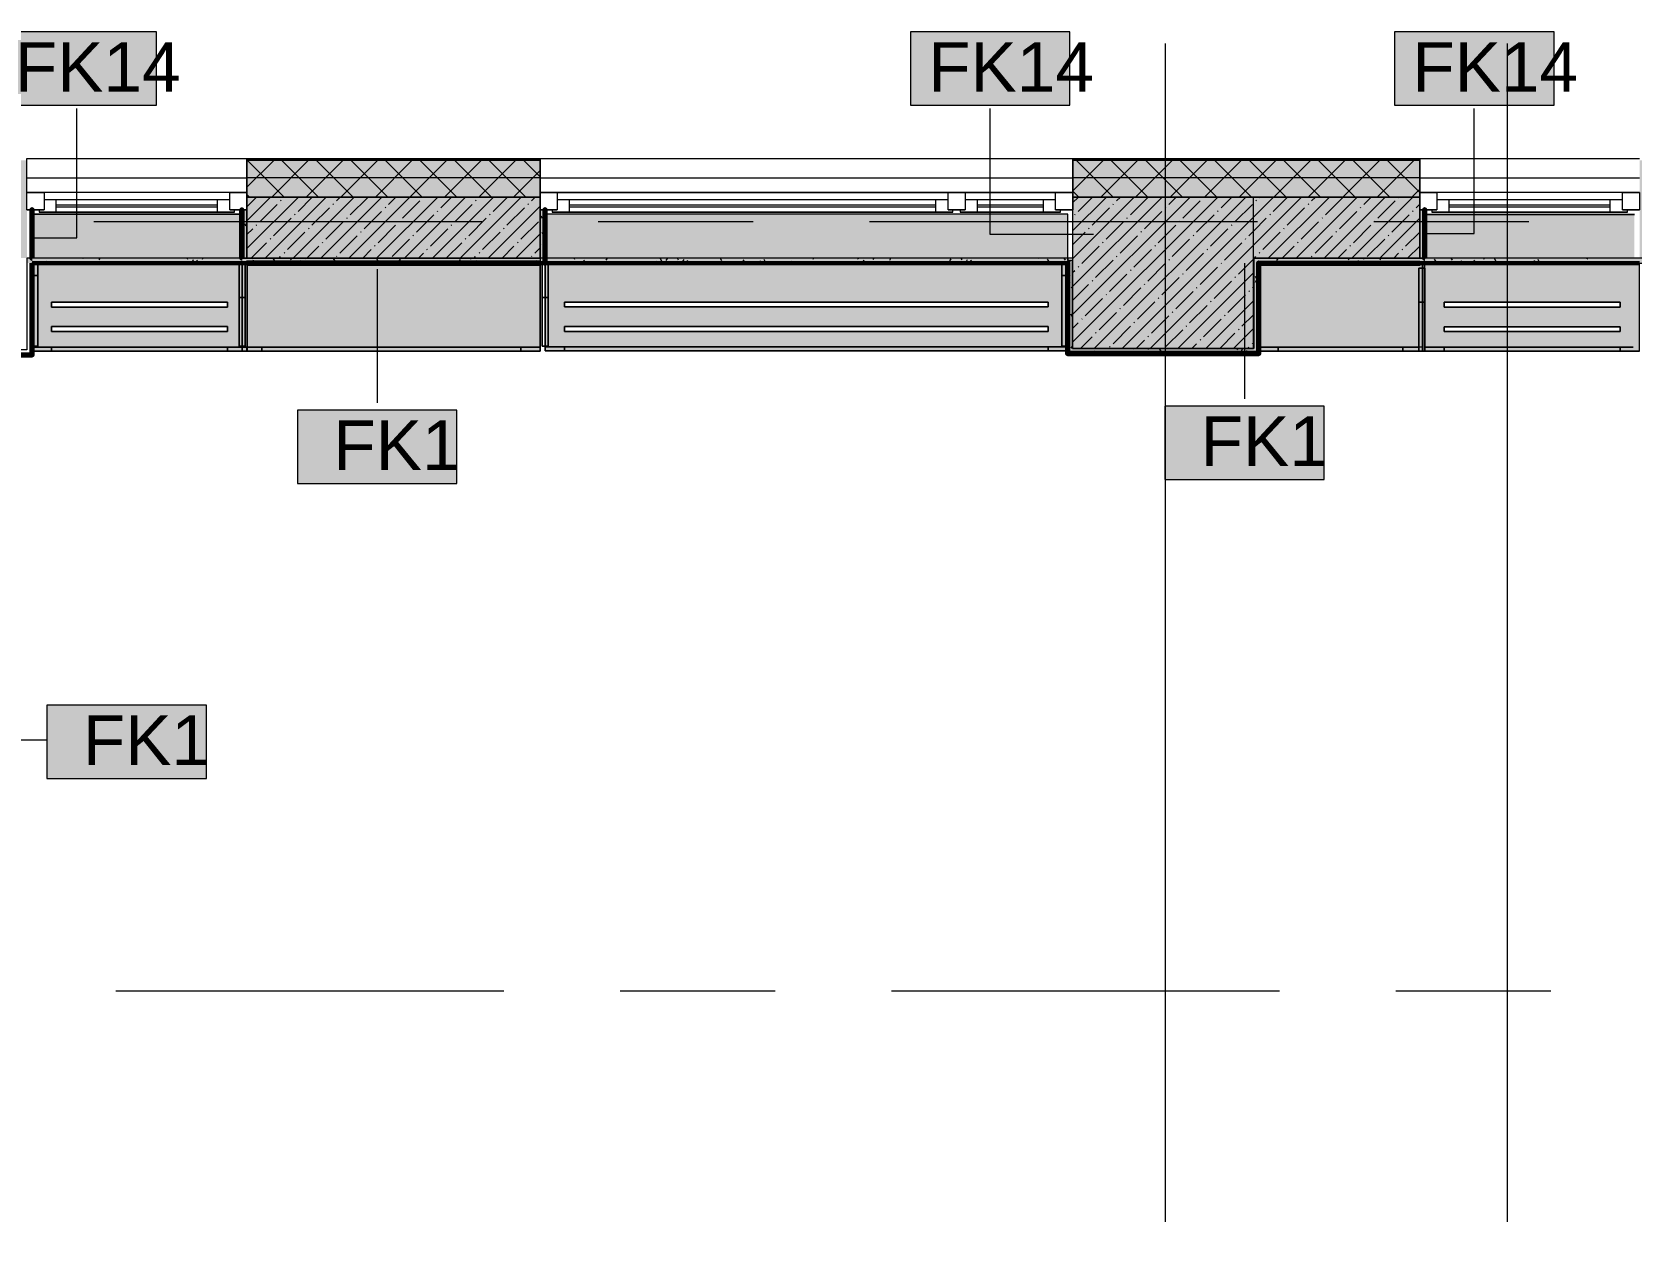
# Model space of a CAD drawing. Header units: millimetres. Extents: x -3817 to 677485, y -22715 to 103890.
# Drawn here: x 428449 to 434994, y 19028 to 23995 of the extents above; entities that cross this region are included whole.
import ezdxf

# ---------------------------------------------------------------- set-up
doc = ezdxf.new("R2010")
doc.units = ezdxf.units.MM
doc.layers.add('PDF _Геометрия', color=7, linetype='Continuous', true_color=0x1d1d1d)
doc.layers.add('PDF _Сплошная заливка', color=7, linetype='Continuous', true_color=0xffffff)
doc.layers.add('PDF _Текст', color=7, linetype='Continuous')
doc.styles.add('PDF GOST-Common', font='arial.ttf')

msp = doc.modelspace()

# ---------------------------------------------------------------- hatches: boundary and pattern name
at = {"layer": 'PDF _Сплошная заливка', "transparency": 33554559}
h = msp.add_hatch(color=256, dxfattribs=at)
h.paths.add_polyline_path([(452358.6, 23319), (452508.6, 23319), (452508.6, 23469), (447428.9, 23469), (447428.9, 23319), (450643.6, 23319)], flags=0)
h.paths.add_polyline_path([(437714.3, 23319), (438528.6, 23319), (438528.6, 23469), (437229.1, 23469), (437229.1, 23319), (437628.6, 23319)], flags=0)
h.paths.add_polyline_path([(436329.1, 23319), (436329.1, 23469), (435029.1, 23469), (435029.1, 23319), (435128.5, 23319)], flags=0)
h.paths.add_polyline_path([(445471.9, 23319), (446528.9, 23319), (446528.9, 23469), (445179.1, 23469), (445179.1, 23319)], flags=0)
h.paths.add_polyline_path([(439428.6, 23319), (440579.1, 23319), (440579.1, 23469), (439428.6, 23469)], flags=0)
h.paths.add_polyline_path([(444179, 23319), (444279.1, 23319), (444279.1, 23469), (442879.1, 23469), (442879.1, 23319), (443532.5, 23319)], flags=0)
h.paths.add_polyline_path([(433835.5, 23319), (434129.1, 23319), (434129.1, 23469), (432708.9, 23469), (432708.9, 23319), (433448.6, 23319)], flags=0)
h.paths.add_polyline_path([(427858.6, 23319), (428428.6, 23319), (428428.6, 23469), (423888.6, 23469), (423888.6, 23319), (427370.9, 23319)], flags=0)
h.paths.add_polyline_path([(429328.6, 23319), (430528.9, 23319), (430528.9, 23469), (429328.6, 23469)], flags=0)
h.paths.add_polyline_path([(420588.6, 23319), (420588.6, 23469), (420338.6, 23469), (420338.6, 23319), (420583, 23319)], flags=0)
h = msp.add_hatch(color=256, dxfattribs=at)
h.paths.add_polyline_path([(443504.1, 23069), (444279.1, 23069), (444279.1, 23319), (443379.1, 23319), (443379.1, 23069)], flags=0)
h.paths.add_polyline_path([(445471.9, 23069), (446528.9, 23069), (446528.9, 23319), (445179.1, 23319), (445179.1, 23069)], flags=0)
h.paths.add_polyline_path([(448488.6, 23069), (448488.6, 23319), (448128.6, 23319), (448128.6, 23069)], flags=0)
h.paths.add_polyline_path([(438504.1, 23069), (438528.6, 23069), (438528.6, 23319), (438328.6, 23319), (438328.6, 23069), (438454.1, 23069)], flags=0)
h.paths.add_polyline_path([(433448.6, 23069), (434129.1, 23069), (434129.1, 23319), (433448.6, 23319), (433448.6, 23199.2)], flags=0)
h.paths.add_polyline_path([(437229.1, 23069), (437628.6, 23069), (437628.6, 23319), (437229.1, 23319), (437229.1, 23180.6)], flags=0)
h.paths.add_polyline_path([(430528.9, 23069), (430528.9, 23319), (429328.6, 23319), (429328.6, 23069), (429956.7, 23069)], flags=0)
h.paths.add_polyline_path([(427838.6, 23069), (427858.6, 23069), (427858.6, 23319), (427838.6, 23319)], flags=0)
h.paths.add_polyline_path([(435029.1, 23069), (436329.1, 23069), (436329.1, 23319), (435029.1, 23319)], flags=0)
h.paths.add_polyline_path([(440300.2, 23069), (440579.1, 23069), (440579.1, 23319), (439428.6, 23319), (439428.6, 23069)], flags=0)
h.paths.add_polyline_path([(428416.1, 23069), (428428.6, 23069), (428428.6, 23319), (428078.6, 23319), (428078.6, 23069), (428403.6, 23069)], flags=0)
at = {"layer": 'PDF _Сплошная заливка', "true_color": 0xeae6de, "transparency": 33554559}
for points in [[(428663.8, 23069), (429307.6, 23069), (429307.6, 23248.5), (428449.6, 23248.5), (428449.6, 23069)], [(432688.6, 23049), (432688.6, 23249), (430549.9, 23249), (430549.9, 23069), (432688.6, 23069), (432688.1, 23049)], [(434482, 23069), (435008.1, 23069), (435008.1, 23248), (434150.1, 23248), (434150.1, 23069)], [(429328.6, 22688.1), (430529.6, 22688.1), (430528.9, 23048), (429309.4, 23048), (429309.4, 22688.1)], [(433470.5, 22688.1), (434140.2, 22688.1), (434140.2, 23048), (433470.5, 23048), (433470.5, 22699)]]:
    msp.add_hatch(color=254, dxfattribs=at).paths.add_polyline_path(points)
at = {"layer": 'PDF _Сплошная заливка', "transparency": 33554559}
for points in [[(432688.1, 23049), (432688.6, 23069), (428428.6, 23069), (428428.6, 23049), (432542.6, 23049)], [(437228.7, 23049), (437228.7, 23069), (433450, 23069), (433450, 23049), (437067.8, 23049)], [(433450, 22679), (433470, 22679), (433470, 23049), (433450, 23049), (433450, 22699)], [(433189.1, 22679), (433450, 22679), (433448.6, 22699), (432688.6, 22699), (432688.6, 22679), (432708.6, 22679)]]:
    msp.add_hatch(color=256, dxfattribs=at).paths.add_polyline_path(points)
at = {"layer": 'PDF _Сплошная заливка', "true_color": 0xeae6de, "transparency": 33554559}
h = msp.add_hatch(color=254, dxfattribs=at)
h.paths.add_polyline_path([(428449.6, 22688.6), (429329.4, 22688.6), (429328.6, 23048.5), (428449.6, 23047.4), (428449.6, 22689.1)], flags=0)
h.paths.add_polyline_path([(428529.1, 22768.6), (428529.1, 22788.6), (429249.4, 22788.6), (429249.4, 22768.6), (428663.8, 22768.6)], flags=0)
h.paths.add_polyline_path([(428529.1, 22868.6), (428529.1, 22888.6), (429249.4, 22888.6), (429249.4, 22868.6), (428663.8, 22868.6)], flags=0)
h = msp.add_hatch(color=254, dxfattribs=at)
h.paths.add_polyline_path([(430549.1, 22689.1), (432688.1, 22690.3), (432688.1, 23049), (430549.1, 23048)], flags=0)
h.paths.add_polyline_path([(430629.1, 22769.1), (430629.1, 22789.1), (432609.1, 22789.1), (432609.1, 22769.1), (432542.6, 22769.1)], flags=0)
h.paths.add_polyline_path([(430629.1, 22869.1), (430629.1, 22889.1), (432609.1, 22889.1), (432609.1, 22869.1), (432542.6, 22869.1)], flags=0)
h = msp.add_hatch(color=254, dxfattribs=at)
h.paths.add_polyline_path([(434482, 22688.1), (435029.4, 22688.1), (435029.1, 23048), (434149.1, 23048), (434149.1, 22688.1)], flags=0)
h.paths.add_polyline_path([(434482, 22768.1), (434229.1, 22768.1), (434229.1, 22788.1), (434949.4, 22788.1), (434949.4, 22768.1)], flags=0)
h.paths.add_polyline_path([(434229.1, 22868.1), (434229.1, 22888.1), (434949.4, 22888.1), (434949.4, 22868.1), (434482, 22868.1)], flags=0)

# ---------------------------------------------------------------- linework, layer by layer
at = {"layer": 'PDF _Геометрия', "color": 7, "lineweight": 9}
for points in [[(428959.2, 23994.9), (428306.1, 23994.9), (428306.1, 23694.8), (428959.2, 23694.8)], [(432697.6, 23994.9), (432044.5, 23994.9), (432044.5, 23694.8), (432697.6, 23694.8)], [(434679.3, 23994.9), (434026.2, 23994.9), (434026.2, 23694.8), (434679.3, 23694.8)], [(430528.9, 23319), (429328.6, 23319)], [(433448.6, 23319), (432708.6, 23319), (432708.6, 22699), (433448.6, 22699)], [(434129.1, 23319), (432708.9, 23319)], [(433738.6, 22462.6), (433085.5, 22462.6), (433085.5, 22162.6), (433738.6, 22162.6)], [(430188.6, 22446.2), (429535.5, 22446.2), (429535.5, 22146.2), (430188.6, 22146.2)], [(429163.2, 21238.6), (428510.1, 21238.6), (428510.1, 20938.6), (429163.2, 20938.6)]]:
    msp.add_lwpolyline(points, close=True, dxfattribs=at)
at = {"layer": 'PDF _Геометрия', "color": 253, "lineweight": 9, "true_color": 0xaaaaaa}
for points in [[(433088.6, 19123.8), (433088.6, 21447.3), (433088.6, 23947.3)], [(434488.6, 19123.8), (434488.6, 21447.3), (434488.6, 23947.3)], [(429328.6, 23337), (428428.6, 23337)], [(432708.9, 23337), (430528.9, 23337)], [(430598.9, 23337), (432638.9, 23337)], [(435029.1, 23337), (434129.1, 23337)], [(428428.6, 23267), (428498.6, 23267)], [(428548.6, 23287), (429208.6, 23287)], [(429208.6, 23277), (428548.6, 23277)], [(429258.6, 23267), (429328.6, 23267)], [(430528.9, 23267), (430598.9, 23267)], [(430648.9, 23287), (432148.9, 23287)], [(432148.9, 23277), (430648.9, 23277)], [(432318.9, 23287), (432588.9, 23287)], [(432588.9, 23277), (432318.9, 23277)], [(432638.9, 23267), (432708.6, 23267)], [(434129.1, 23267), (434199.1, 23267)], [(434249.1, 23287), (434909.1, 23287)], [(434909.1, 23277), (434249.1, 23277)], [(434959.1, 23267), (435029.1, 23267)], [(428702.7, 23219), (430290.2, 23219)], [(430766.5, 23219), (431401.5, 23219)], [(431877.7, 23219), (433465.2, 23219)], [(433941.5, 23219), (434576.5, 23219)], [(428792.7, 20069), (430380.2, 20069)], [(430856.5, 20069), (431491.5, 20069)], [(431967.7, 20069), (433555.2, 20069)], [(434031.5, 20069), (434666.5, 20069)]]:
    msp.add_lwpolyline(points, dxfattribs=at)
at = {"layer": 'PDF _Геометрия', "color": 7, "lineweight": 9}
for points in [[(428454, 23152.5), (428632.7, 23152.5), (428632.7, 23681)], [(432793.4, 23165.1), (432371.1, 23165.1), (432371.1, 23681)], [(434156.6, 23169.1), (434352.7, 23169.1), (434352.7, 23681)], [(430528.9, 23472), (429328.6, 23472)], [(430528.9, 23469), (429328.6, 23469)], [(434129.1, 23472), (432708.9, 23472)], [(434129.1, 23469), (432708.9, 23469)], [(430528.9, 23398), (429328.6, 23398)], [(434129.1, 23398), (432708.9, 23398)], [(432688.1, 23049), (432688.6, 23049)], [(433412, 23048.5), (433412, 22492.7)], [(433470, 23049), (434129.1, 23049)], [(429862.1, 23024.3), (429862.1, 22476.3)], [(428099.1, 21096.7), (428510.1, 21096.7)]]:
    msp.add_lwpolyline(points, dxfattribs=at)
at = {"layer": 'PDF _Геометрия', "color": 9, "lineweight": 9, "true_color": 0xc0c0c0}
for points in [[(428428.6, 23319), (428428.6, 23477), (429328.6, 23477), (429328.6, 23319), (429328.6, 23477), (430528.9, 23477), (430528.9, 23319), (430528.9, 23477), (432708.9, 23477), (432708.9, 23319), (432708.9, 23477), (434129.1, 23477), (434129.1, 23319), (434129.1, 23477), (435029.1, 23477)], [(429328.6, 23267), (429328.6, 23319), (429328.6, 23069), (430528.9, 23069), (430528.9, 23319), (430528.9, 23267)], [(433448.6, 23069), (434129.1, 23069), (434129.1, 23319), (434129.1, 23267)], [(434129.1, 23049), (437228.7, 23049), (437228.7, 23069), (433450, 23069), (433450, 23049), (433450, 22699), (432708.6, 22699), (432708.6, 23059), (432688.6, 23059), (432688.6, 23069), (428428.6, 23069), (428428.6, 23049), (428428.6, 22694), (428098.6, 22694), (428098.6, 22674)], [(428449.6, 23049), (432688.1, 23049)], [(432688.6, 23049), (432688.6, 22699), (432688.6, 22679), (433450, 22679), (433470, 22679), (433470, 23048)], [(432708.6, 23069), (432689.1, 23069)]]:
    msp.add_lwpolyline(points, dxfattribs=at)
at = {"layer": 'PDF _Геометрия', "lineweight": 9}
for points in [[(429328.6, 23358.8), (429438.8, 23469)], [(429480.9, 23319), (429330.9, 23469)], [(429430.2, 23319), (429580.2, 23469)], [(429622.3, 23319), (429472.3, 23469)], [(429571.7, 23319), (429721.7, 23469)], [(429763.7, 23319), (429613.7, 23469)], [(429713.1, 23319), (429863.1, 23469)], [(429905.2, 23319), (429755.2, 23469)], [(429854.5, 23319), (430004.5, 23469)], [(430046.6, 23319), (429896.6, 23469)], [(429995.9, 23319), (430145.9, 23469)], [(430188, 23319), (430038, 23469)], [(430137.3, 23319), (430287.3, 23469)], [(430329.4, 23319), (430179.4, 23469)], [(430278.8, 23319), (430428.8, 23469)], [(430470.9, 23319), (430320.9, 23469)], [(430528.9, 23402.4), (430462.3, 23469)], [(432708.9, 23344.9), (432832.9, 23469)], [(432875, 23319), (432725, 23469)], [(432824.3, 23319), (432974.3, 23469)], [(433016.4, 23319), (432866.4, 23469)], [(432965.8, 23319), (433115.8, 23469)], [(433157.9, 23319), (433007.9, 23469)], [(433107.2, 23319), (433257.2, 23469)], [(433299.3, 23319), (433149.3, 23469)], [(433248.6, 23319), (433398.6, 23469)], [(433440.7, 23319), (433290.7, 23469)], [(433390, 23319), (433540, 23469)], [(433582.1, 23319), (433432.1, 23469)], [(433531.5, 23319), (433681.5, 23469)], [(433723.5, 23319), (433573.5, 23469)], [(433672.9, 23319), (433822.9, 23469)], [(433865, 23319), (433715, 23469)], [(433814.3, 23319), (433964.3, 23469)], [(434006.4, 23319), (433856.4, 23469)], [(433955.7, 23319), (434105.7, 23469)], [(434129.1, 23337.7), (433997.8, 23469)], [(430420.2, 23319), (430528.9, 23427.7)], [(429339.5, 23319), (429328.6, 23329.8)], [(429328.6, 23222.1), (429425.5, 23319)], [(429328.6, 23108.1), (429539.6, 23319)], [(429328.6, 23279.2), (429368.5, 23319)], [(429403.6, 23069), (429653.6, 23319)], [(429466.8, 23303.2), (429469.1, 23305.6)], [(429481, 23317.5), (429482.5, 23319)], [(429517.7, 23069), (429767.7, 23319)], [(429538, 23260.5), (429596.6, 23319)], [(429631.7, 23069), (429881.7, 23319)], [(429694.9, 23303.2), (429710.6, 23319)], [(429745.8, 23069), (429995.8, 23319)], [(429751.9, 23246.2), (429823.2, 23317.5)], [(429859.8, 23069), (430109.8, 23319)], [(429908.7, 23289), (429938.7, 23319)], [(429965.7, 23232), (430037, 23303.2)], [(429973.9, 23069), (430223.9, 23319)], [(430051.3, 23317.5), (430052.8, 23319)], [(430087.9, 23069), (430337.9, 23319)], [(430122.6, 23274.7), (430166.8, 23319)], [(430202, 23069), (430452, 23319)], [(430265.1, 23303.2), (430267.5, 23305.6)], [(430279.4, 23317.5), (430280.9, 23319)], [(430336.4, 23260.5), (430394.9, 23319)], [(430493.2, 23303.2), (430509, 23319)], [(432708.6, 23294.7), (432732.9, 23319)], [(432708.6, 23180.7), (432847, 23319)], [(432708.6, 23066.6), (432961, 23319)], [(432708.6, 22952.6), (433075.1, 23319)], [(432708.6, 22838.5), (433189.1, 23319)], [(432708.6, 22724.5), (433303.2, 23319)], [(432733.6, 23319), (432708.9, 23343.7)], [(432731.4, 23260.5), (432790, 23319)], [(432797.2, 22699), (433417.2, 23319)], [(432888.2, 23303.2), (432904, 23319)], [(432911.3, 22699), (433448.6, 23236.4), (433531.3, 23319)], [(432945.3, 23246.2), (433016.6, 23317.5)], [(433025.3, 22699), (433448.6, 23122.3), (433645.3, 23319)], [(433102.1, 23289), (433132.1, 23319)], [(433159.1, 23232), (433230.4, 23303.2)], [(433244.6, 23317.5), (433246.2, 23319)], [(433315.9, 23274.7), (433360.2, 23319)], [(433458.5, 23303.2), (433460.9, 23305.6)], [(433472.7, 23317.5), (433474.3, 23319)], [(433509.4, 23069), (433759.4, 23319)], [(433529.8, 23260.5), (433588.3, 23319)], [(433623.4, 23069), (433873.4, 23319)], [(433686.6, 23303.2), (433702.4, 23319)], [(433737.5, 23069), (433987.5, 23319)], [(433743.6, 23246.2), (433814.9, 23317.5)], [(433851.5, 23069), (434101.5, 23319)], [(433900.4, 23289), (433930.5, 23319)], [(433957.5, 23232), (434028.7, 23303.2)], [(434043, 23317.5), (434044.5, 23319)], [(434097.1, 23319), (434129.1, 23351)], [(429381.2, 23217.7), (429452.5, 23289)], [(429523.8, 23246.2), (429526.2, 23248.6)], [(429595.1, 23203.4), (429666.4, 23274.7)], [(429680.6, 23289), (429683, 23291.4)], [(429808.9, 23189.2), (429880.2, 23260.5)], [(429894.5, 23274.7), (429896.8, 23277.1)], [(430022.8, 23174.9), (430094, 23246.2)], [(430108.3, 23260.5), (430110.7, 23262.8)], [(430179.6, 23217.7), (430250.9, 23289)], [(430316, 23069), (430528.9, 23281.9)], [(430322.1, 23246.2), (430324.5, 23248.6)], [(430393.4, 23203.4), (430464.7, 23274.7)], [(430479, 23289), (430481.3, 23291.4)], [(432717.2, 23246.2), (432719.5, 23248.6)], [(432788.5, 23203.4), (432859.7, 23274.7)], [(432874, 23289), (432876.4, 23291.4)], [(433002.3, 23189.2), (433073.6, 23260.5)], [(433087.8, 23274.7), (433090.2, 23277.1)], [(433216.1, 23174.9), (433287.4, 23246.2)], [(433301.7, 23260.5), (433304, 23262.8)], [(433373, 23217.7), (433444.2, 23289)], [(433515.5, 23246.2), (433517.9, 23248.6)], [(433586.8, 23203.4), (433658.1, 23274.7)], [(433672.3, 23289), (433674.7, 23291.4)], [(433800.6, 23189.2), (433871.9, 23260.5)], [(433886.2, 23274.7), (433888.5, 23277.1)], [(434014.5, 23174.9), (434085.8, 23246.2)], [(434100, 23260.5), (434102.4, 23262.8)], [(434114.3, 23274.7), (434129.1, 23289.5)], [(429328.6, 23165.1), (429352.7, 23189.2)], [(429367, 23203.4), (429369.3, 23205.8)], [(429438.3, 23160.7), (429509.5, 23232)], [(429495.3, 23103.7), (429566.6, 23174.9)], [(429580.8, 23189.2), (429583.2, 23191.6)], [(429652.1, 23146.4), (429723.4, 23217.7)], [(429737.6, 23232), (429740, 23234.3)], [(429794.7, 23174.9), (429797, 23177.3)], [(429865.9, 23132.2), (429937.2, 23203.4)], [(429951.5, 23217.7), (429953.8, 23220.1)], [(430079.8, 23117.9), (430151.1, 23189.2)], [(430165.3, 23203.4), (430167.7, 23205.8)], [(430236.6, 23160.7), (430307.9, 23232)], [(430293.6, 23103.7), (430364.9, 23174.9)], [(430379.2, 23189.2), (430381.5, 23191.6)], [(430450.4, 23146.4), (430521.7, 23217.7)], [(432708.6, 23123.6), (432759.9, 23174.9)], [(432774.2, 23189.2), (432776.6, 23191.6)], [(432845.5, 23146.4), (432916.8, 23217.7)], [(432931, 23232), (432933.4, 23234.3)], [(432988, 23174.9), (432990.4, 23177.3)], [(433059.3, 23132.2), (433130.6, 23203.4)], [(433144.9, 23217.7), (433147.2, 23220.1)], [(433273.2, 23117.9), (433344.4, 23189.2)], [(433358.7, 23203.4), (433361.1, 23205.8)], [(433430, 23160.7), (433448.6, 23179.3), (433501.3, 23232)], [(433487, 23103.7), (433558.3, 23174.9)], [(433572.5, 23189.2), (433574.9, 23191.6)], [(433643.8, 23146.4), (433715.1, 23217.7)], [(433729.4, 23232), (433731.7, 23234.3)], [(433786.4, 23174.9), (433788.8, 23177.3)], [(433857.7, 23132.2), (433928.9, 23203.4)], [(433943.2, 23217.7), (433945.6, 23220.1)], [(433965.6, 23069), (434129.1, 23232.5)], [(434071.5, 23117.9), (434129.1, 23175.5)], [(429346.6, 23069), (429409.7, 23132.2)], [(429424, 23146.4), (429426.4, 23148.8)], [(429574.7, 23069), (429623.6, 23117.9)], [(429637.8, 23132.2), (429640.2, 23134.5)], [(429709.1, 23089.4), (429780.4, 23160.7)], [(429802.8, 23069), (429837.4, 23103.7)], [(429851.7, 23117.9), (429854.1, 23120.3)], [(429923, 23075.1), (429994.2, 23146.4)], [(430008.5, 23160.7), (430010.9, 23163)], [(430065.5, 23103.7), (430067.9, 23106)], [(430144.9, 23069), (430208.1, 23132.2)], [(430222.3, 23146.4), (430224.7, 23148.8)], [(430373, 23069), (430421.9, 23117.9)], [(430430.1, 23069), (430528.9, 23167.8)], [(430436.2, 23132.2), (430438.6, 23134.5)], [(430507.5, 23089.4), (430528.9, 23110.8)], [(432745.7, 23046.6), (432817, 23117.9)], [(432831.2, 23132.2), (432833.6, 23134.5)], [(432902.5, 23089.4), (432973.8, 23160.7)], [(432959.5, 23032.4), (433030.8, 23103.7)], [(433045.1, 23117.9), (433047.4, 23120.3)], [(433116.3, 23075.1), (433187.6, 23146.4)], [(433201.9, 23160.7), (433204.3, 23163)], [(433258.9, 23103.7), (433261.3, 23106)], [(433330.2, 23060.9), (433401.5, 23132.2)], [(433415.7, 23146.4), (433418.1, 23148.8)], [(433566.4, 23069), (433615.3, 23117.9)], [(433629.6, 23132.2), (433631.9, 23134.5)], [(433700.8, 23089.4), (433772.1, 23160.7)], [(433794.5, 23069), (433829.2, 23103.7)], [(433843.4, 23117.9), (433845.8, 23120.3)], [(433914.7, 23075.1), (433986, 23146.4)], [(434000.2, 23160.7), (434002.6, 23163)], [(434057.3, 23103.7), (434059.6, 23106)], [(434079.6, 23069), (434129.1, 23118.5)], [(429460.6, 23069), (429466.8, 23075.1)], [(429481, 23089.4), (429483.4, 23091.8)], [(429694.9, 23075.1), (429697.2, 23077.5)], [(430030.9, 23069), (430051.3, 23089.4)], [(430259, 23069), (430265.1, 23075.1)], [(430279.4, 23089.4), (430281.7, 23091.8)], [(430493.2, 23075.1), (430495.6, 23077.5)], [(432802.7, 22989.6), (432874, 23060.9)], [(432888.2, 23075.1), (432890.6, 23077.5)], [(433016.6, 22975.3), (433087.8, 23046.6)], [(433102.1, 23060.9), (433104.5, 23063.3)], [(433173.4, 23018.1), (433244.6, 23089.4)], [(433315.9, 23046.6), (433318.3, 23049)], [(433387.2, 23003.9), (433448.6, 23065.3)], [(433452.4, 23069), (433458.5, 23075.1)], [(433472.7, 23089.4), (433475.1, 23091.8)], [(433686.6, 23075.1), (433689, 23077.5)], [(434022.6, 23069), (434043, 23089.4)], [(432708.6, 23009.6), (432717.2, 23018.1)], [(432731.4, 23032.4), (432733.8, 23034.7)], [(432788.5, 22975.3), (432790.8, 22977.7)], [(432859.7, 22932.6), (432931, 23003.9)], [(432945.3, 23018.1), (432947.6, 23020.5)], [(433073.6, 22918.3), (433144.9, 22989.6)], [(433139.4, 22699), (433448.6, 23008.3)], [(433159.1, 23003.9), (433161.5, 23006.2)], [(433230.4, 22961.1), (433301.7, 23032.4)], [(433287.4, 22904.1), (433358.7, 22975.3)], [(433373, 22989.6), (433375.3, 22992)], [(432708.6, 22895.5), (432774.2, 22961.1)], [(432845.5, 22918.3), (432847.8, 22920.7)], [(432916.8, 22875.6), (432988, 22946.8)], [(433002.3, 22961.1), (433004.7, 22963.5)], [(433130.6, 22861.3), (433201.9, 22932.6)], [(433216.1, 22946.8), (433218.5, 22949.2)], [(433344.4, 22847), (433415.7, 22918.3)], [(433430, 22932.6), (433432.3, 22934.9)], [(433444.2, 22946.8), (433448.6, 22951.2)], [(432759.9, 22832.8), (432831.2, 22904.1)], [(432817, 22775.8), (432888.2, 22847)], [(432902.5, 22861.3), (432904.9, 22863.7)], [(432973.8, 22818.5), (433045.1, 22889.8)], [(433059.3, 22904.1), (433061.7, 22906.4)], [(433116.3, 22847), (433118.7, 22849.4)], [(433187.6, 22804.3), (433258.9, 22875.6)], [(433253.4, 22699), (433448.6, 22894.2)], [(433273.2, 22889.8), (433275.5, 22892.2)], [(432708.6, 22781.5), (432731.4, 22804.3)], [(432745.7, 22818.5), (432748.1, 22820.9)], [(432874, 22718.7), (432945.3, 22790)], [(432959.5, 22804.3), (432961.9, 22806.6)], [(433030.8, 22761.5), (433102.1, 22832.8)], [(433173.4, 22790), (433175.7, 22792.4)], [(433244.6, 22747.2), (433315.9, 22818.5)], [(433330.2, 22832.8), (433332.6, 22835.2)], [(433367.5, 22699), (433448.6, 22780.2)], [(433387.2, 22775.8), (433389.6, 22778.1)], [(433401.5, 22790), (433448.6, 22837.2)], [(432740.2, 22699), (432788.5, 22747.2)], [(432802.7, 22761.5), (432805.1, 22763.9)], [(432968.3, 22699), (433002.3, 22733)], [(433016.6, 22747.2), (433018.9, 22749.6)], [(433087.8, 22704.5), (433159.1, 22775.8)], [(433196.4, 22699), (433216.1, 22718.7)], [(433230.4, 22733), (433232.8, 22735.4)], [(433310.5, 22699), (433373, 22761.5)], [(433444.2, 22718.7), (433446.6, 22721.1)], [(432859.7, 22704.5), (432862.1, 22706.9)], [(433424.5, 22699), (433430, 22704.5)]]:
    msp.add_lwpolyline(points, dxfattribs=at)
at = {"layer": 'PDF _Геометрия', "color": 116, "lineweight": 13, "true_color": 0x008040}
for points in [[(428428.6, 23398), (429328.6, 23398)], [(430528.9, 23398), (432708.9, 23398)], [(434129.1, 23398), (435029.1, 23398)]]:
    msp.add_lwpolyline(points, dxfattribs=at)
at = {"layer": 'PDF _Геометрия', "color": 253, "lineweight": 13, "true_color": 0xaaaaaa}
for points in [[(428498.6, 23337), (428498.6, 23267), (428428.6, 23267), (428428.6, 23337)], [(428478.6, 23257), (429278.6, 23257), (429278.6, 23267), (429258.6, 23267), (429258.6, 23307), (428498.6, 23307), (428498.6, 23267), (428478.6, 23267)], [(429328.6, 23337), (429328.6, 23267), (429258.6, 23267), (429258.6, 23337)], [(430598.9, 23337), (430598.9, 23267), (430528.9, 23267), (430528.9, 23337)], [(430578.9, 23257), (432218.9, 23257), (432218.9, 23267), (432198.9, 23267), (432198.9, 23307), (430598.9, 23307), (430598.9, 23267), (430578.9, 23267)], [(432268.9, 23337), (432268.9, 23267), (432198.9, 23267), (432198.9, 23337)], [(432248.9, 23257), (432658.9, 23257), (432658.9, 23267), (432638.9, 23267), (432638.9, 23307), (432268.9, 23307), (432268.9, 23267), (432248.9, 23267)], [(432708.9, 23337), (432708.9, 23267), (432638.9, 23267), (432638.9, 23337)], [(434199.1, 23337), (434199.1, 23267), (434129.1, 23267), (434129.1, 23337)], [(434179.1, 23257), (434979.1, 23257), (434979.1, 23267), (434959.1, 23267), (434959.1, 23307), (434199.1, 23307), (434199.1, 23267), (434179.1, 23267)], [(435029.1, 23337), (435029.1, 23267), (434959.1, 23267), (434959.1, 23337)]]:
    msp.add_lwpolyline(points, close=True, dxfattribs=at)
for points in [[(428548.6, 23257), (428548.6, 23307)], [(429208.6, 23257), (429208.6, 23307)], [(430648.9, 23257), (430648.9, 23307)], [(432148.9, 23257), (432148.9, 23307)], [(432318.9, 23257), (432318.9, 23307)], [(432588.9, 23257), (432588.9, 23307)], [(434249.1, 23257), (434249.1, 23307)], [(434909.1, 23257), (434909.1, 23307)], [(429278.6, 23257), (428478.6, 23257)], [(432218.9, 23257), (430578.9, 23257)], [(432658.9, 23257), (432248.9, 23257)], [(434979.1, 23257), (434179.1, 23257)]]:
    msp.add_lwpolyline(points, dxfattribs=at)
at = {"layer": 'PDF _Геометрия', "color": 7, "lineweight": 70, "true_color": 0xffd2ff}
for points in [[(428449.6, 23069), (428449.6, 23267), (428448.6, 23267), (428448.6, 23069)], [(429308.6, 23069), (429308.6, 23267), (429307.6, 23267), (429307.6, 23069)], [(430549.9, 23048), (430549.9, 23267), (430548.9, 23267), (430548.9, 23048)], [(434150.1, 23069), (434150.1, 23267), (434149.1, 23267), (434149.1, 23069)]]:
    msp.add_lwpolyline(points, close=True, dxfattribs=at)
at = {"layer": 'PDF _Геометрия', "color": 8, "lineweight": 9, "true_color": 0x808080}
for points in [[(428449.6, 23248.5), (429307.6, 23248.5)], [(434150.1, 23248), (435008.1, 23248)], [(428449.6, 23048.5), (429328.6, 23048.5)], [(430537.4, 23048), (430537.4, 22708), (430537.4, 22908), (430537.4, 22708)], [(430549.9, 23049), (432688.1, 23049)], [(435029.4, 22688.1), (435029.4, 23048), (434149.1, 23048), (434149.1, 22688.1)], [(434140.2, 23028), (434149.1, 23028)], [(429249.4, 22868.6), (428529.1, 22868.6), (428529.1, 22888.6), (429249.4, 22888.6)], [(429249.4, 22868.6), (429249.4, 22888.6), (428529.1, 22888.6), (428529.1, 22868.6)], [(432609.1, 22869.1), (430629.1, 22869.1), (430629.1, 22889.1), (432609.1, 22889.1)], [(432609.1, 22869.1), (432609.1, 22889.1), (430629.1, 22889.1), (430629.1, 22869.1)], [(434949.4, 22868.1), (434229.1, 22868.1), (434229.1, 22888.1), (434949.4, 22888.1)], [(434949.4, 22868.1), (434949.4, 22888.1), (434229.1, 22888.1), (434229.1, 22868.1)], [(429249.4, 22768.6), (428529.1, 22768.6), (428529.1, 22788.6), (429249.4, 22788.6)], [(429249.4, 22768.6), (429249.4, 22788.6), (428529.1, 22788.6), (428529.1, 22768.6)], [(432609.1, 22769.1), (430629.1, 22769.1), (430629.1, 22789.1), (432609.1, 22789.1)], [(432609.1, 22769.1), (432609.1, 22789.1), (430629.1, 22789.1), (430629.1, 22769.1)], [(434949.4, 22768.1), (434229.1, 22768.1), (434229.1, 22788.1), (434949.4, 22788.1)], [(434949.4, 22768.1), (434949.4, 22788.1), (434229.1, 22788.1), (434229.1, 22768.1)], [(430549.1, 22689.1), (430549.1, 22705.1)], [(434126, 22688), (434150, 22688)], [(434126, 22688), (434150, 22688)]]:
    msp.add_lwpolyline(points, close=True, dxfattribs=at)
at = {"layer": 'PDF _Геометрия', "color": 9, "lineweight": 9, "true_color": 0xc0c0c0}
for points in [[(429328.6, 23069), (429328.6, 23267), (429308.6, 23267), (429308.6, 23069)], [(430548.9, 23049), (430548.9, 23267), (430528.9, 23267), (430528.9, 23049)], [(434149.1, 23069), (434149.1, 23267), (434129.1, 23267), (434129.1, 23069)]]:
    msp.add_lwpolyline(points, close=True, dxfattribs=at)
at = {"layer": 'PDF _Геометрия', "color": 253, "lineweight": 9, "true_color": 0x9b9b9b}
for points in [[(430538.6, 23232.6), (430533.6, 23241.3)], [(434145.9, 23250.6), (434140.9, 23241.9)], [(429325.2, 23200.7), (429320.2, 23209.4)], [(429325.7, 23194), (429328.6, 23194)], [(430542.7, 23164.5), (430537.7, 23173.3)], [(430548.9, 23177.3), (430545.2, 23171)], [(434130.2, 23229.7), (434129.1, 23231.7)], [(434141.5, 23224.5), (434149.1, 23224.5)], [(429314, 23159.1), (429309, 23167.8)], [(430531.6, 23122.9), (430528.9, 23127.6)], [(430544.9, 23163.6), (430548.9, 23163.6)], [(428508.2, 23056.4), (428503.9, 23049)], [(428568.1, 23049), (428564.7, 23054.8)], [(428576.2, 23052.4), (428574.2, 23049)], [(428656.2, 23069), (428654.4, 23066)], [(428664.2, 23065.4), (428662.1, 23069)], [(428726.6, 23069), (428722.5, 23061.9)], [(428744.1, 23049), (428742.4, 23051.8)], [(428821.9, 23051.3), (428820.6, 23049)], [(429087.6, 23063.6), (429084.5, 23069)], [(429109.3, 23061.3), (429104.3, 23052.6)], [(429129.3, 23052.4), (429124.2, 23061.1)], [(429148.9, 23069), (429145.9, 23063.8)], [(429318.1, 23091), (429313.1, 23099.8)], [(429313.4, 23049.1), (429313.4, 23049)], [(429325.7, 23072.1), (429328.6, 23072.1)], [(429355, 23060.2), (429350, 23051.5)], [(429401.4, 23068.7), (429401.2, 23069)], [(429423.1, 23056.1), (429418.9, 23049)], [(429443, 23057.6), (429438, 23066.3)], [(429511.1, 23061.7), (429506.8, 23069)], [(429552.7, 23050.5), (429547.7, 23059.2)], [(429571.3, 23069), (429569.3, 23065.7)], [(429668.8, 23055), (429665.3, 23049)], [(429688.8, 23058.7), (429683.7, 23067.4)], [(429736.8, 23051), (429735.7, 23049)], [(429866.5, 23055.7), (429861.4, 23064.4)], [(429905.5, 23049), (429903.1, 23053.2)], [(429956.2, 23065.1), (429951.1, 23056.4)], [(429975.9, 23049), (429971.1, 23057.3)], [(429993.6, 23069), (429992.8, 23067.6)], [(430151.9, 23049), (430148.8, 23054.3)], [(430160.3, 23052.9), (430158, 23049)], [(430201.9, 23064), (430196.9, 23055.3)], [(430248.3, 23064.9), (430245.9, 23069)], [(430269.9, 23059.9), (430264.9, 23051.2)], [(430327.9, 23049), (430326.5, 23051.3)], [(430515.7, 23058.8), (430510.6, 23050.1)], [(430583.7, 23054.8), (430580.4, 23049)], [(430671.7, 23063), (430668.3, 23069)], [(430713.4, 23051.9), (430708.3, 23060.6)], [(430803, 23068.9), (430798, 23060.2)], [(430985.5, 23068.2), (430985, 23069)], [(431007.1, 23056.7), (431002.7, 23049)], [(431027.1, 23057.1), (431022.1, 23065.8)], [(431048.8, 23067.8), (431043.7, 23059.1)], [(431095.2, 23061.2), (431090.6, 23069)], [(431116.8, 23063.7), (431111.8, 23055)], [(431136.8, 23050), (431131.8, 23058.7)], [(431272.9, 23058.2), (431267.8, 23066.9)], [(431362.5, 23062.6), (431357.5, 23053.9)], [(431430.6, 23058.5), (431425.5, 23049.8)], [(431450.6, 23055.2), (431445.5, 23063.9)], [(431489.3, 23049), (431487.2, 23052.7)], [(431559.7, 23049), (431555.2, 23056.8)], [(431647.8, 23069), (431644.9, 23064)], [(431735.7, 23049), (431732.9, 23053.8)], [(431812.4, 23049.3), (431812.2, 23049)], [(431832.4, 23064.4), (431829.7, 23069)], [(431854, 23060.4), (431849, 23051.7)], [(431894.2, 23069), (431890.6, 23062.9)], [(431911.7, 23049), (431910.6, 23050.8)], [(431963.7, 23067.5), (431958.7, 23058.8)], [(432209.4, 23066.4), (432204.4, 23057.7)], [(432255.8, 23062.5), (432252.1, 23069)], [(432277.5, 23062.3), (432272.4, 23053.6)], [(432297.4, 23051.4), (432292.4, 23060.1)], [(432492.5, 23069), (432491.8, 23067.8)], [(432569.6, 23067.7), (432568.8, 23069)], [(432611.2, 23056.6), (432606.2, 23065.3)], [(432659.3, 23053.1), (432656.9, 23049)], [(432679.2, 23060.6), (432674.4, 23069)], [(432697.9, 23059), (432695.9, 23055.5)], [(433495.4, 23049), (433494.7, 23050.3)], [(433506.1, 23056.9), (433501.6, 23049)], [(433547.8, 23068), (433542.7, 23059.3)], [(433653.9, 23069), (433652.4, 23066.4)], [(433751.9, 23055.8), (433748, 23049)], [(433819.9, 23051.7), (433818.3, 23049)], [(433839.9, 23062), (433835.9, 23069)], [(433881.5, 23050.9), (433876.5, 23059.6)], [(433900.3, 23069), (433898.1, 23065.3)], [(433970.7, 23069), (433966.2, 23061.2)], [(434065.6, 23050.6), (434064.7, 23049)], [(434141.5, 23102.6), (434149.1, 23102.6)], [(434149.1, 23075.1), (434148.6, 23075.9)], [(434153.6, 23067.2), (434152.6, 23069)], [(434195.3, 23056), (434190.3, 23064.8)], [(434263.3, 23060.1), (434258.3, 23068.8)], [(434304.9, 23049), (434299.9, 23057.7)], [(434353, 23060.7), (434348, 23051.9)], [(434393, 23069), (434389.6, 23063.1)], [(434441, 23057.1), (434436, 23065.9)], [(434598.7, 23059.6), (434593.7, 23050.9)], [(434618.7, 23054.2), (434613.7, 23062.9)], [(434656.9, 23049), (434655.3, 23051.7)], [(434666.8, 23055.5), (434663, 23049)], [(434727.3, 23049), (434723.4, 23055.8)], [(434815.4, 23069), (434813, 23065)], [(434903.3, 23049), (434901.1, 23052.8)], [(434912.5, 23054.4), (434909.4, 23049)], [(434980.5, 23050.3), (434979.8, 23049)], [(432696.8, 22996.2), (432691.8, 22987.5)], [(432698.6, 22966.2), (432693.5, 22974.9)], [(433450, 22980.7), (433450.5, 22980.7)], [(433460.4, 22977.7), (433455.4, 22969)], [(433462.2, 22984.7), (433457.1, 22993.4)], [(432708, 22954.6), (432702.9, 22945.9)], [(433470, 22933.2), (433466.5, 22927.3)], [(432706.7, 22830.1), (432701.7, 22838.9)], [(433450, 22797.8), (433450.5, 22797.8)], [(432695.7, 22750.5), (432690.7, 22741.8)], [(433450, 22736.8), (433450.5, 22736.8)], [(433470, 22750.4), (433469.5, 22749.6)], [(432706.9, 22708.8), (432701.8, 22700.1)], [(432801.3, 22689.5), (432796.3, 22680.8)], [(432869.3, 22685.4), (432865.6, 22679)], [(432960.6, 22695.2), (432958.4, 22699)], [(433018, 22699), (433015.6, 22694.9)], [(433070.3, 22688.1), (433065.3, 22696.8)], [(433110.7, 22679), (433106.9, 22685.7)], [(433115.1, 22684.3), (433112, 22679)], [(433183.1, 22680.2), (433182.4, 22679)], [(433206.4, 22696.3), (433204.8, 22699)], [(433384.1, 22693.3), (433380.8, 22699)], [(433402.4, 22694.4), (433397.4, 22685.7)], [(433425.7, 22682.1), (433420.7, 22690.8)], [(433440.3, 22699), (433439, 22696.8)]]:
    msp.add_lwpolyline(points, dxfattribs=at)
at = {"layer": 'PDF _Геометрия', "color": 8, "lineweight": 9, "true_color": 0x808080}
for points in [[(432689.1, 23069), (432689.1, 23059), (432689.1, 23249), (430549.9, 23249)], [(429309.4, 22688.6), (428449.6, 22688.6), (429329.4, 22688.6), (429329.4, 23048)], [(430529.6, 23048), (430529.6, 22688.1), (430529.6, 23048), (429309.4, 23048), (429309.4, 22688.1), (430529.6, 22688.1), (429309.4, 22688.1)], [(430537.4, 23048), (430549.1, 23048), (430549.1, 22689.1), (432688.2, 22689.1), (430549.1, 22689.1), (430549.1, 22708), (430537.4, 22708), (430549.1, 22708), (430537.4, 22708), (430549.1, 22708)], [(434129.1, 23048), (434140.2, 23048), (434140.2, 22688.1), (434140.2, 23048), (433470.4, 23048)], [(435029.4, 22688.1), (434149.1, 22688.1), (434149.1, 23048), (435029.1, 23048)], [(429309.4, 22688.6), (428449.6, 22688.6), (429309.4, 22688.6)], [(429249.1, 22688.6), (428529.1, 22688.6), (429249.1, 22688.6)], [(430529.4, 22688.1), (429309.4, 22688.1), (430529.4, 22688.1)], [(429389.4, 22688.1), (430449.4, 22688.1), (429389.4, 22688.1)], [(432688.2, 22689.1), (430549.1, 22689.1), (432688.2, 22689.1)], [(432609.1, 22689.1), (430629.1, 22689.1), (432609.1, 22689.1)], [(434126, 22688.1), (433470.5, 22688.1), (434126, 22688.1)], [(433470.5, 22688.1), (434140.2, 22688.1), (433470.5, 22688.1)], [(433550, 22688.1), (434060, 22688.1), (433550, 22688.1)], [(435003.5, 22688.1), (434150, 22688.1), (435003.5, 22688.1)], [(434949.1, 22688.1), (434229.1, 22688.1), (434949.1, 22688.1)]]:
    msp.add_lwpolyline(points, dxfattribs=at)
at = {"layer": 'PDF _Геометрия', "color": 253, "lineweight": 9, "true_color": 0xaaaaaa}
msp.add_lwpolyline([(432268.9, 23267), (432198.9, 23267)], close=True, dxfattribs=at)
at = {"layer": 'PDF _Геометрия', "color": 231, "lineweight": 70, "true_color": 0xff80c0}
for points in [[(428098.6, 22674), (428098.6, 17069), (428099.6, 17069), (428099.6, 22673), (428449.6, 22673), (428449.6, 22674), (428449.6, 23049)], [(432688.1, 23049), (432688.1, 22679), (432688.1, 22678), (433469.5, 22678), (433470.5, 22678), (433470.5, 23049), (433469.5, 23049), (433469.5, 22679), (432689.1, 22679), (432689.1, 23049), (432688.6, 23049)], [(433470, 23048), (434129.1, 23048), (434129.1, 23049)]]:
    msp.add_lwpolyline(points, dxfattribs=at)
at = {"layer": 'PDF _Геометрия', "color": 231, "lineweight": 9, "true_color": 0xff80c0}
for points in [[(428449.6, 23049), (428448.6, 23049), (428448.6, 22694)], [(432688.6, 23049), (432688.1, 23049)], [(434129.1, 23049), (433470, 23049), (433470, 23048)]]:
    msp.add_lwpolyline(points, dxfattribs=at)
at = {"layer": 'PDF _Геометрия', "color": 9, "lineweight": 9, "true_color": 0xcbc7bf}
for points in [[(428663.8, 23069), (428449.6, 23069)], [(432689.1, 23069), (430549.9, 23069)]]:
    msp.add_lwpolyline(points, dxfattribs=at)
at = {"layer": 'PDF _Геометрия', "color": 231, "lineweight": 53, "true_color": 0xeaa7bf}
for points in [[(428449.6, 23049), (429328.6, 23049)], [(429328.6, 23048), (428451.6, 23048)], [(432688.1, 23048), (430549.9, 23048)], [(434149.1, 23049), (435029.1, 23049)]]:
    msp.add_lwpolyline(points, dxfattribs=at)
at = {"layer": 'PDF _Геометрия', "color": 253, "lineweight": 9, "true_color": 0xaba79f}
for points in [[(429328.6, 23048.5), (428449.6, 23048.5)], [(429297.4, 23048), (429297.4, 22708), (429297.4, 22908), (429297.4, 22708)], [(430561.4, 23048), (430561.4, 22708), (430561.4, 22908), (430561.4, 22708)], [(434126, 23028), (434140.2, 23028)], [(429297.4, 22708), (429309.4, 22708)], [(429297.4, 22708), (429309.4, 22708)], [(430529.4, 22704.1), (429329.4, 22704.1)], [(430529.4, 22688.1), (430529.4, 22704.1)], [(430549.1, 22708), (430561.4, 22708)], [(430549.1, 22708), (430561.4, 22708)], [(432664.6, 22708), (432688.2, 22708)]]:
    msp.add_lwpolyline(points, close=True, dxfattribs=at)
at = {"layer": 'PDF _Геометрия', "color": 254, "lineweight": 9, "true_color": 0xd5d3cf}
for points in [[(428449.6, 23047.4), (428449.6, 22998), (428449.6, 22708)], [(428473.6, 23048), (428451.6, 23048)], [(429297.4, 23048), (429321.4, 23048)], [(430549.9, 23048), (430561.4, 23048)], [(432688.1, 23048), (432664.6, 23048)], [(429309.4, 22704.1), (429309.4, 22690.6)], [(429309.4, 22688.6), (429329.1, 22688.6)], [(434126, 22704.1), (434126, 22688.1), (434126, 22704.1)], [(434140, 22688.1), (434140, 22704.1), (434126, 22704.1), (434126, 22688.1)], [(434150, 22689.9), (434150, 22704.1)], [(434150, 22704.1), (434150, 22689.9), (434150, 22704.1)]]:
    msp.add_lwpolyline(points, dxfattribs=at)
at = {"layer": 'PDF _Геометрия', "color": 253, "lineweight": 9, "true_color": 0xaba79f}
for points in [[(428449.6, 22708), (428473.6, 22708), (428449.6, 22708), (428449.6, 23047.4)], [(428473.6, 23048), (428451.6, 23048)], [(428473.6, 22999.5), (428473.6, 23048), (428473.6, 22708), (428473.6, 22998)], [(429321.4, 23048), (429297.4, 23048)], [(429329.4, 23048), (429329.4, 22688.6), (429309.4, 22688.6), (429329.1, 22688.6)], [(429309.4, 22704.1), (429309.4, 22690.6), (429309.4, 23048), (429328.6, 23048)], [(429329.1, 23048), (430528.9, 23048)], [(430561.4, 23048), (430549.6, 23048)], [(432664.6, 22998), (432664.6, 22708), (432664.6, 23048), (432664.6, 23000)], [(432688.1, 23048), (432664.6, 23048)], [(433470.4, 23048), (434129.1, 23048)], [(434482, 23048), (434149.1, 23048), (434482, 23048)], [(434126, 22688.1), (434126, 23028), (434126, 22704.1)], [(434150, 22704.1), (434150, 23028), (434150, 22689.9)], [(434126, 22704.1), (434126, 22888), (434126, 22704.1)], [(434150, 22704.1), (434150, 22888), (434150, 22704.1)], [(429309.4, 22704.6), (428449.6, 22704.6), (429309.4, 22704.6)], [(429249.1, 22704.6), (428529.1, 22704.6), (429249.1, 22704.6)], [(430449.4, 22704.1), (429389.4, 22704.1), (430449.4, 22704.1)], [(432688.2, 22705.1), (430549.1, 22705.1), (432688.2, 22705.1)], [(432609.1, 22705.1), (430629.1, 22705.1), (432609.1, 22705.1)], [(434126, 22704.1), (433470.5, 22704.1), (434126, 22704.1)], [(434060, 22704.1), (433550, 22704.1), (434060, 22704.1)], [(435003.5, 22704.1), (434150, 22704.1), (435003.5, 22704.1)], [(434949.1, 22704.1), (434229.1, 22704.1), (434949.1, 22704.1)]]:
    msp.add_lwpolyline(points, dxfattribs=at)
at = {"layer": 'PDF _Геометрия', "color": 9, "lineweight": 9, "true_color": 0xc1bbaf}
for points in [[(429321.4, 23032.5), (429321.4, 23048)], [(429321.4, 22708), (429321.4, 22908), (429321.4, 22708), (429321.4, 23030.5)], [(429309.9, 22708), (429320.7, 22708)], [(429309.9, 22708), (429320.7, 22708)]]:
    msp.add_lwpolyline(points, close=True, dxfattribs=at)
at = {"layer": 'PDF _Геометрия', "color": 231, "lineweight": 70, "true_color": 0xff80c0}
msp.add_lwpolyline([(429328.6, 23048), (430528.9, 23048), (430528.9, 23049), (429328.6, 23049)], close=True, dxfattribs=at)
at = {"layer": 'PDF _Геометрия', "color": 9, "lineweight": 53, "true_color": 0xe0bbbf}
for points in [[(430528.9, 23049), (430548.9, 23049)], [(430549.9, 23049), (432688.1, 23049)], [(435029.1, 23048), (434149.1, 23048)]]:
    msp.add_lwpolyline(points, dxfattribs=at)
at = {"layer": 'PDF _Геометрия', "color": 231, "lineweight": 53, "true_color": 0xff80c0}
for points in [[(430548.9, 23048), (430528.9, 23048)], [(434129.1, 23049), (434149.1, 23049)], [(434149.1, 23048), (434129.1, 23048)]]:
    msp.add_lwpolyline(points, dxfattribs=at)
at = {"layer": 'PDF _Геометрия', "color": 9, "lineweight": 9, "true_color": 0xbfbfbf}
for points in [[(430537.4, 23048), (430548.9, 23048)], [(430549.1, 22708), (430549.1, 23048)], [(434140, 22688.1), (434126, 22688.1)], [(434149.1, 22704.1), (434149.1, 22688.1)]]:
    msp.add_lwpolyline(points, dxfattribs=at)
at = {"layer": 'PDF _Геометрия', "color": 9, "lineweight": 9, "true_color": 0xc1bbaf}
for points in [[(434482, 23048), (435029.1, 23048), (434482, 23048)], [(429309.4, 22704.6), (429329.1, 22704.6), (429309.4, 22704.6)], [(429309.4, 22704.1), (429329.4, 22704.1)], [(429329.1, 22689.1), (429329.1, 22704.6)]]:
    msp.add_lwpolyline(points, dxfattribs=at)
at = {"layer": 'PDF _Геометрия', "color": 254, "lineweight": 9, "true_color": 0xd5d3cf}
for points in [[(428471.6, 22998), (428449.6, 22998)], [(432688.1, 22998), (432666.5, 22998)], [(429297.4, 22908), (429309.4, 22908)], [(430549.1, 22908), (430561.4, 22908)], [(434126, 22888), (434140.2, 22888)], [(428529.1, 22688.6), (428529.1, 22704.6)], [(429249.1, 22704.6), (429249.1, 22688.6)], [(429389.4, 22704.1), (429389.4, 22688.1)], [(430449.4, 22688.1), (430449.4, 22704.1)], [(430629.1, 22689.1), (430629.1, 22705.1)], [(432609.1, 22705.1), (432609.1, 22689.1)], [(433550, 22704.1), (433550, 22688.1)], [(434060, 22688.1), (434060, 22704.1)], [(434229.1, 22688.1), (434229.1, 22704.1)], [(434949.1, 22704.1), (434949.1, 22688.1)]]:
    msp.add_lwpolyline(points, close=True, dxfattribs=at)
at = {"layer": 'PDF _Геометрия', "color": 254, "lineweight": 9, "true_color": 0xe0ddd7}
msp.add_lwpolyline([(429309.4, 22908), (429321.4, 22908)], close=True, dxfattribs=at)
at = {"layer": 'PDF _Геометрия', "color": 9, "lineweight": 9, "true_color": 0xbfbfbf}
for points in [[(430537.4, 22908), (430549.1, 22908)], [(434140.2, 22888), (434149.1, 22888)]]:
    msp.add_lwpolyline(points, close=True, dxfattribs=at)
at = {"layer": 'PDF _Геометрия', "color": 254, "lineweight": 9, "true_color": 0xe0ddd7}
for points in [[(429313.9, 22704.1), (429309.4, 22704.1)], [(429317, 22704.1), (429329.1, 22704.1), (429329.1, 22689.1)]]:
    msp.add_lwpolyline(points, dxfattribs=at)
at = {"layer": 'PDF _Геометрия', "color": 254, "lineweight": 9, "true_color": 0xd6d0c6}
msp.add_lwpolyline([(429317, 22704.1), (429313.9, 22704.1)], dxfattribs=at)
at = {"layer": 'PDF _Геометрия', "color": 254, "lineweight": 9, "true_color": 0xeae9e7}
msp.add_lwpolyline([(434140, 22688.1), (434140, 22704.1), (434126, 22704.1)], dxfattribs=at)
at = {"layer": 'PDF _Геометрия', "color": 254, "lineweight": 9, "true_color": 0xdfdfdf}
for points in [[(434126, 22688.1), (434140, 22688.1)], [(434149.1, 22704.1), (434149.1, 22688.1)]]:
    msp.add_lwpolyline(points, dxfattribs=at)
at = {"layer": 'PDF _Сплошная заливка', "lineweight": 9, "transparency": 33554559}
for points in [[(428959.2, 23994.9), (428306.1, 23994.9), (428959.2, 23694.8), (428306.1, 23694.8)], [(432697.6, 23994.9), (432044.5, 23994.9), (432697.6, 23694.8), (432044.5, 23694.8)], [(434679.3, 23994.9), (434026.2, 23994.9), (434679.3, 23694.8), (434026.2, 23694.8)], [(433738.6, 22462.6), (433085.5, 22462.6), (433738.6, 22162.6), (433085.5, 22162.6)], [(430188.6, 22446.2), (429535.5, 22446.2), (430188.6, 22146.2), (429535.5, 22146.2)], [(429163.2, 21238.6), (428510.1, 21238.6), (429163.2, 20938.6), (428510.1, 20938.6)]]:
    msp.add_solid(points, dxfattribs=at)
at = {"layer": 'PDF _Сплошная заливка', "lineweight": 35, "transparency": 33554559}
for points in [[(432708.6, 22699), (433448.6, 22699), (432708.6, 23319), (433448.6, 23319)], [(429308.6, 23069), (429328.6, 23069), (429308.6, 23267), (429328.6, 23267)], [(430548.9, 23049), (430548.9, 23267), (430528.9, 23049), (430528.9, 23267)], [(434129.1, 23069), (434149.1, 23069), (434129.1, 23267), (434149.1, 23267)], [(432708.6, 22699), (432708.6, 23059), (432688.6, 22699), (432688.6, 23059)]]:
    msp.add_solid(points, dxfattribs=at)
at = {"layer": 'PDF _Сплошная заливка', "color": 7, "lineweight": 35, "true_color": 0xffd2ff, "transparency": 33554559}
for points in [[(429307.6, 23069), (429308.6, 23069), (429307.6, 23267)], [(434149.1, 23069), (434150.1, 23069), (434149.1, 23267)], [(428448.6, 23069), (428449.6, 23069), (428448.6, 23180.6)]]:
    msp.add_solid(points, dxfattribs=at)

# ---------------------------------------------------------------- texts
at = {"layer": 'PDF _Текст', "char_height": 203.2, "attachment_point": 4, "style": 'PDF GOST-Common'}
for s, insert in [('FK14', (428379, 23851.4)), ('FK14', (432117.4, 23851.4)), ('FK14', (434099, 23851.4)), ('FK1', (429682.6, 22302.8)), ('FK1', (433232.6, 22319.2)), ('FK1', (428657.2, 21095.2))]:
    msp.add_mtext(s, dxfattribs=dict(at, insert=insert))

doc.saveas('drawing.dxf')
